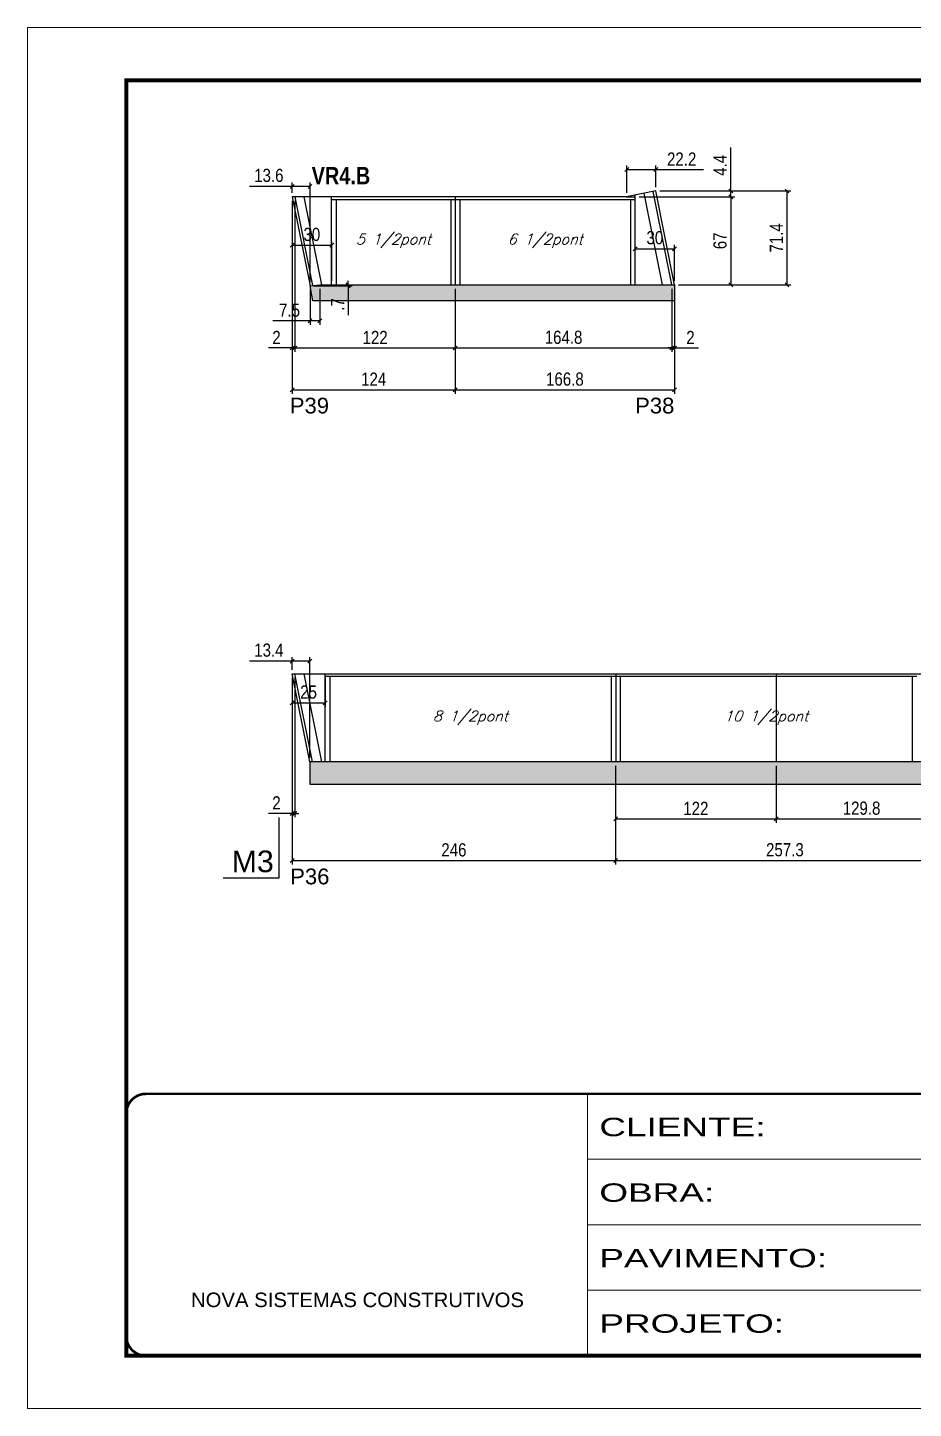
# Model space of a CAD drawing. Extents: x 3309 to 9590, y -2522 to 15424.
# Drawn here: x 3309 to 3983, y 5518 to 6568 of the extents above; entities that cross this region are included whole.
import ezdxf

# ---------------------------------------------------------------- set-up
doc = ezdxf.new("R2010")
doc.units = 0
doc.linetypes.add('CONTINUO', pattern=[0])
doc.linetypes.add('DASHED', pattern=[0.75, 0.5, -0.25])
for name, color, linetype in [('5', 5, 'Continuous'), ('COTA', 241, 'Continuous'), ('NOMENCLATURA', 7, 'Continuous'), ('Painéis', 200, 'Continuous'), ('SARR_2.2x7', 40, 'Continuous'), ('SARR_3.5x7', 81, 'Continuous'), ('texto', 7, 'Continuous')]:
    doc.layers.add(name, color=color, linetype=linetype)
doc.layers.add('Folhas', color=255, linetype='Continuous', lineweight=9)
doc.layers.add('SARRAFO DE PRESSAO', color=251, linetype='DASHED', lineweight=9)
doc.styles.add('ARIAL', font='arial.ttf')
doc.styles.add('COTA TECNICA', font='techl___.ttf', dxfattribs={"height": 10})
doc.styles.add('Romans', font='romans.shx')
doc.styles.get("Standard").update_dxf_attribs({"font": 'arial.ttf'})
doc.styles.add('TECNICA', font='techb___.ttf', dxfattribs={"height": 10})
doc.styles.add('Tecnologia', font='')
doc.styles.get('Tecnologia').set_extended_font_data('Forgotten Futurist')
doc.dimstyles.new('PAINEL', dxfattribs={"dimtxt": 10, "dimasz": 3, "dimexe": 3, "dimexo": 3, "dimgap": 3, "dimtad": 1, "dimdec": 1, "dimzin": 12, "dimdsep": 46, "dimtxsty": 'COTA TECNICA', "dimblk1": 'OBLIQUE', "dimblk2": 'OBLIQUE', "dimsah": 1, "dimcen": 0.9, "dimclrd": 4, "dimclre": 4, "dimclrt": 240, "dimadec": 1, "dimazin": 3, "dimtfac": 1, "dimtdec": 1, "dimtmove": 0, "dimatfit": 3, "dimfxl": 1, "dimtolj": 1, "dimtzin": 12, "dimarcsym": 0})

# ---------------------------------------------------------------- blocks, each defined once
blk = doc.blocks.new('9999999999')
at = {"color": 30, "linetype": 'CONTINUO'}
for p, q in [((98564.6, 34230.2), (98564.6, 34429.4)), ((98564.6, 34379.6), (99584, 34379.6)), ((98564.6, 34329.8), (99488, 34329.8)), ((98564.6, 34280), (99488, 34280))]:
    blk.add_line(p, q, dxfattribs=at)
at = {"color": 30, "linetype": 'CONTINUO', "const_width": 2}
blk.add_lwpolyline([(99584, 34230.2), (99584, 34414.4, 0.414214), (99569, 34429.4), (98229, 34429.4, 0.414214), (98214, 34414.4), (98214, 34245.2, 0.414214), (98229, 34230.2), (99584, 34230.2)], format="xyb", dxfattribs=at)
at = {"layer": 'Folhas'}
blk.add_lwpolyline([(98139, 34190.2), (99624, 34190.2), (99624, 35240.2), (98139, 35240.2)], close=True, dxfattribs=at)
at = {"layer": 'Folhas', "color": 30, "const_width": 3}
blk.add_lwpolyline([(98214, 34230.2), (99584, 34230.2), (99584, 35200.2), (98214, 35200.2)], close=True, dxfattribs=at)
at = {"color": 7, "linetype": 'Continuous', "ltscale": 5, "style": 'ARIAL'}
blk.add_text('NOVA SISTEMAS CONSTRUTIVOS', height=11.059, dxfattribs=at).set_placement((98263.2, 34267.2))
at = {"layer": 'Folhas', "color": 7, "style": 'Tecnologia', "width": 1.5}
for s, p in [('CLIENTE:', (98573.7, 34397.2)), ('OBRA:', (98573.7, 34347.3)), ('PAVIMENTO:', (98573.7, 34297.5)), ('PROJETO:', (98573.7, 34247.7))]:
    blk.add_text(s, height=14, dxfattribs=at).set_placement(p)
blk = doc.blocks.new('_Oblique')
at = {"color": 0, "linetype": 'ByBlock', "lineweight": -2}
blk.add_line((-0.5, -0.5), (0.5, 0.5), dxfattribs=at)
blk = doc.blocks.new('*D909')
at = {"layer": 'COTA', "color": 4, "lineweight": -2, "transparency": 16777216}
for p, q in [((3510.5, 6436.2), (3510.5, 6289.4)), ((3634.5, 6369.2), (3634.5, 6289.4)), ((3510.5, 6292.4), (3634.5, 6292.4))]:
    blk.add_line(p, q, dxfattribs=at)
at = {"layer": 'Defpoints', "color": 0, "transparency": 16777216}
for p in [(3510.5, 6439.2), (3634.5, 6372.2), (3634.5, 6292.4)]:
    blk.add_point(p, dxfattribs=at)
at = {"layer": 'COTA', "color": 4, "lineweight": -2, "transparency": 16777216, "xscale": 3, "yscale": 3, "zscale": 3, "rotation": 180}
blk.add_blockref('_Oblique', (3510.5, 6292.4), dxfattribs=at)
at = {"layer": 'COTA', "color": 4, "lineweight": -2, "transparency": 16777216, "xscale": 3, "yscale": 3, "zscale": 3}
blk.add_blockref('_Oblique', (3634.5, 6292.4), dxfattribs=at)
at = {"layer": 'COTA', "color": 240, "transparency": 16777216, "insert": (3572.5, 6300.5), "char_height": 10, "attachment_point": 5, "style": 'COTA TECNICA'}
blk.add_mtext('\\A1;124', dxfattribs=at)
blk = doc.blocks.new('*D910')
at = {"layer": 'COTA', "color": 4, "lineweight": -2, "transparency": 16777216}
for p, q in [((3512.6, 6436.2), (3512.6, 6321.2)), ((3634.5, 6369.2), (3634.5, 6321.2)), ((3512.6, 6324.2), (3634.5, 6324.2))]:
    blk.add_line(p, q, dxfattribs=at)
at = {"layer": 'Defpoints', "color": 0, "transparency": 16777216}
for p in [(3512.6, 6439.2), (3634.5, 6372.2), (3634.5, 6324.2)]:
    blk.add_point(p, dxfattribs=at)
at = {"layer": 'COTA', "color": 4, "lineweight": -2, "transparency": 16777216, "xscale": 3, "yscale": 3, "zscale": 3, "rotation": 180}
blk.add_blockref('_Oblique', (3512.6, 6324.2), dxfattribs=at)
at = {"layer": 'COTA', "color": 4, "lineweight": -2, "transparency": 16777216, "xscale": 3, "yscale": 3, "zscale": 3}
blk.add_blockref('_Oblique', (3634.5, 6324.2), dxfattribs=at)
at = {"layer": 'COTA', "color": 240, "transparency": 16777216, "insert": (3573.6, 6332.2), "char_height": 10, "attachment_point": 5, "style": 'COTA TECNICA'}
blk.add_mtext('\\A1;122', dxfattribs=at)
blk = doc.blocks.new('*D911')
at = {"layer": 'COTA', "color": 4, "lineweight": -2, "transparency": 16777216}
for p, q in [((3510.6, 6435.8), (3510.6, 6321.2)), ((3512.6, 6436.2), (3512.6, 6321.2)), ((3510.6, 6324.2), (3492.5, 6324.2)), ((3512.6, 6324.2), (3510.6, 6324.2)), ((3512.6, 6324.2), (3515.6, 6324.2))]:
    blk.add_line(p, q, dxfattribs=at)
at = {"layer": 'Defpoints', "color": 0, "transparency": 16777216}
for p in [(3510.6, 6438.8), (3512.6, 6439.2), (3510.6, 6324.2)]:
    blk.add_point(p, dxfattribs=at)
at = {"layer": 'COTA', "color": 4, "lineweight": -2, "transparency": 16777216, "xscale": 3, "yscale": 3, "zscale": 3}
blk.add_blockref('_Oblique', (3510.6, 6324.2), dxfattribs=at)
at = {"layer": 'COTA', "color": 4, "lineweight": -2, "transparency": 16777216, "xscale": 3, "yscale": 3, "zscale": 3, "rotation": 180}
blk.add_blockref('_Oblique', (3512.6, 6324.2), dxfattribs=at)
at = {"layer": 'COTA', "color": 240, "transparency": 16777216, "insert": (3498.6, 6332.2), "char_height": 10, "attachment_point": 5, "style": 'COTA TECNICA'}
blk.add_mtext('\\A1;2', dxfattribs=at)
blk = doc.blocks.new('*D912')
at = {"layer": 'COTA', "color": 4, "lineweight": -2, "transparency": 16777216}
for p, q in [((3634.5, 6369.2), (3634.5, 6321.2)), ((3799.3, 6369.2), (3799.3, 6321.2)), ((3634.5, 6324.2), (3799.3, 6324.2))]:
    blk.add_line(p, q, dxfattribs=at)
at = {"layer": 'Defpoints', "color": 0, "transparency": 16777216}
for p in [(3634.5, 6372.2), (3799.3, 6372.2), (3799.3, 6324.2)]:
    blk.add_point(p, dxfattribs=at)
at = {"layer": 'COTA', "color": 4, "lineweight": -2, "transparency": 16777216, "xscale": 3, "yscale": 3, "zscale": 3, "rotation": 180}
blk.add_blockref('_Oblique', (3634.5, 6324.2), dxfattribs=at)
at = {"layer": 'COTA', "color": 4, "lineweight": -2, "transparency": 16777216, "xscale": 3, "yscale": 3, "zscale": 3}
blk.add_blockref('_Oblique', (3799.3, 6324.2), dxfattribs=at)
at = {"layer": 'COTA', "color": 240, "transparency": 16777216, "insert": (3716.9, 6332.3), "char_height": 10, "attachment_point": 5, "style": 'COTA TECNICA'}
blk.add_mtext('\\A1;164.8', dxfattribs=at)
blk = doc.blocks.new('*D913')
at = {"layer": 'COTA', "color": 4, "lineweight": -2, "transparency": 16777216}
for p, q in [((3510.5, 6447.1), (3478.1, 6447.1)), ((3510.5, 6442.2), (3510.5, 6450.1)), ((3524.1, 6447.1), (3510.5, 6447.1)), ((3524.1, 6374.5), (3524.1, 6450.1))]:
    blk.add_line(p, q, dxfattribs=at)
at = {"layer": 'Defpoints', "color": 0, "transparency": 16777216}
for p in [(3510.5, 6447.1), (3510.5, 6439.2), (3524.1, 6371.5)]:
    blk.add_point(p, dxfattribs=at)
at = {"layer": 'COTA', "color": 4, "lineweight": -2, "transparency": 16777216, "xscale": 3, "yscale": 3, "zscale": 3, "rotation": 180}
blk.add_blockref('_Oblique', (3510.5, 6447.1), dxfattribs=at)
at = {"layer": 'COTA', "color": 4, "lineweight": -2, "transparency": 16777216, "xscale": 3, "yscale": 3, "zscale": 3}
blk.add_blockref('_Oblique', (3524.1, 6447.1), dxfattribs=at)
at = {"layer": 'COTA', "color": 240, "transparency": 16777216, "insert": (3492.8, 6455.4), "char_height": 10, "attachment_point": 5, "style": 'COTA TECNICA'}
blk.add_mtext('\\A1;13.6', dxfattribs=at)
blk = doc.blocks.new('*D914')
at = {"layer": 'COTA', "color": 4, "lineweight": -2, "transparency": 16777216}
for p, q in [((3510.5, 6436.2), (3510.5, 6399.3)), ((3540.6, 6375.2), (3540.6, 6405.3)), ((3510.5, 6402.3), (3540.6, 6402.3))]:
    blk.add_line(p, q, dxfattribs=at)
at = {"layer": 'Defpoints', "color": 0, "transparency": 16777216}
for p in [(3510.5, 6439.2), (3540.6, 6402.3), (3540.6, 6372.2)]:
    blk.add_point(p, dxfattribs=at)
at = {"layer": 'COTA', "color": 4, "lineweight": -2, "transparency": 16777216, "xscale": 3, "yscale": 3, "zscale": 3, "rotation": 180}
blk.add_blockref('_Oblique', (3510.5, 6402.3), dxfattribs=at)
at = {"layer": 'COTA', "color": 4, "lineweight": -2, "transparency": 16777216, "xscale": 3, "yscale": 3, "zscale": 3}
blk.add_blockref('_Oblique', (3540.6, 6402.3), dxfattribs=at)
at = {"layer": 'COTA', "color": 240, "transparency": 16777216, "insert": (3525.5, 6410.5), "char_height": 10, "attachment_point": 5, "style": 'COTA TECNICA'}
blk.add_mtext('\\A1;30', dxfattribs=at)
blk = doc.blocks.new('*D915')
at = {"layer": 'COTA', "color": 4, "lineweight": -2, "transparency": 16777216}
for p, q in [((3524.1, 6368.5), (3524.1, 6341.8)), ((3531.6, 6369.2), (3531.6, 6341.8)), ((3524.1, 6344.8), (3495.9, 6344.8)), ((3531.6, 6344.8), (3524.1, 6344.8))]:
    blk.add_line(p, q, dxfattribs=at)
at = {"layer": 'Defpoints', "color": 0, "transparency": 16777216}
for p in [(3524.1, 6371.5), (3531.6, 6372.2), (3524.1, 6344.8)]:
    blk.add_point(p, dxfattribs=at)
at = {"layer": 'COTA', "color": 4, "lineweight": -2, "transparency": 16777216, "xscale": 3, "yscale": 3, "zscale": 3, "rotation": 180}
blk.add_blockref('_Oblique', (3524.1, 6344.8), dxfattribs=at)
at = {"layer": 'COTA', "color": 4, "lineweight": -2, "transparency": 16777216, "xscale": 3, "yscale": 3, "zscale": 3}
blk.add_blockref('_Oblique', (3531.6, 6344.8), dxfattribs=at)
at = {"layer": 'COTA', "color": 240, "transparency": 16777216, "insert": (3508.5, 6352.9), "char_height": 10, "attachment_point": 5, "style": 'COTA TECNICA'}
blk.add_mtext('\\A1;7.5', dxfattribs=at)
blk = doc.blocks.new('*D916')
at = {"layer": 'COTA', "color": 4, "lineweight": -2, "transparency": 16777216}
for p, q in [((3553.2, 6372.2), (3553.2, 6375.2)), ((3527.1, 6371.5), (3556.2, 6371.5)), ((3534.6, 6372.2), (3556.2, 6372.2)), ((3553.2, 6372.2), (3553.2, 6371.5)), ((3553.2, 6371.5), (3553.2, 6349.1))]:
    blk.add_line(p, q, dxfattribs=at)
at = {"layer": 'Defpoints', "color": 0, "transparency": 16777216}
for p in [(3524.1, 6371.5), (3531.6, 6372.2), (3553.2, 6371.5)]:
    blk.add_point(p, dxfattribs=at)
at = {"layer": 'COTA', "color": 4, "lineweight": -2, "transparency": 16777216, "xscale": 3, "yscale": 3, "zscale": 3}
for p, rotation in [((3553.2, 6372.2), 270), ((3553.2, 6371.5), 90)]:
    blk.add_blockref('_Oblique', p, dxfattribs=dict(at, rotation=rotation))
at = {"layer": 'COTA', "color": 240, "transparency": 16777216, "insert": (3545.1, 6357.3), "char_height": 10, "attachment_point": 5, "rotation": 90, "style": 'COTA TECNICA'}
blk.add_mtext('\\A1;.7', dxfattribs=at)
blk = doc.blocks.new('*D917')
at = {"layer": 'COTA', "color": 4, "lineweight": -2, "transparency": 16777216}
for p, q in [((3790, 6443.6), (3889.8, 6443.6)), ((3886.8, 6372.2), (3886.8, 6443.6)), ((3804.3, 6372.2), (3889.8, 6372.2))]:
    blk.add_line(p, q, dxfattribs=at)
at = {"layer": 'Defpoints', "color": 0, "transparency": 16777216}
for p in [(3787, 6443.6), (3886.8, 6443.6), (3801.3, 6372.2)]:
    blk.add_point(p, dxfattribs=at)
at = {"layer": 'COTA', "color": 4, "lineweight": -2, "transparency": 16777216, "xscale": 3, "yscale": 3, "zscale": 3}
for p, rotation in [((3886.8, 6443.6), 90), ((3886.8, 6372.2), 270)]:
    blk.add_blockref('_Oblique', p, dxfattribs=dict(at, rotation=rotation))
at = {"layer": 'COTA', "color": 240, "transparency": 16777216, "insert": (3878.7, 6407.9), "char_height": 10, "attachment_point": 5, "rotation": 90, "style": 'COTA TECNICA'}
blk.add_mtext('\\A1;71.4', dxfattribs=at)
blk = doc.blocks.new('*D918')
at = {"layer": 'COTA', "color": 4, "lineweight": -2, "transparency": 16777216}
for p, q in [((3844, 6443.6), (3844, 6476.6)), ((3774.3, 6439.2), (3847, 6439.2)), ((3790, 6443.6), (3847, 6443.6)), ((3844, 6439.2), (3844, 6443.6)), ((3844, 6439.2), (3844, 6436.2))]:
    blk.add_line(p, q, dxfattribs=at)
at = {"layer": 'Defpoints', "color": 0, "transparency": 16777216}
for p in [(3771.3, 6439.2), (3787, 6443.6), (3844, 6443.6)]:
    blk.add_point(p, dxfattribs=at)
at = {"layer": 'COTA', "color": 4, "lineweight": -2, "transparency": 16777216, "xscale": 3, "yscale": 3, "zscale": 3}
for p, rotation in [((3844, 6443.6), 270), ((3844, 6439.2), 90)]:
    blk.add_blockref('_Oblique', p, dxfattribs=dict(at, rotation=rotation))
at = {"layer": 'COTA', "color": 240, "transparency": 16777216, "insert": (3835.9, 6463.1), "char_height": 10, "attachment_point": 5, "rotation": 90, "style": 'COTA TECNICA'}
blk.add_mtext('\\A1;4.4', dxfattribs=at)
blk = doc.blocks.new('*D919')
at = {"layer": 'COTA', "color": 4, "lineweight": -2, "transparency": 16777216}
for p, q in [((3774.3, 6439.2), (3847, 6439.2)), ((3844, 6439.2), (3844, 6372.2)), ((3804.3, 6372.2), (3847, 6372.2))]:
    blk.add_line(p, q, dxfattribs=at)
at = {"layer": 'Defpoints', "color": 0, "transparency": 16777216}
for p in [(3771.3, 6439.2), (3801.3, 6372.2), (3844, 6372.2)]:
    blk.add_point(p, dxfattribs=at)
at = {"layer": 'COTA', "color": 4, "lineweight": -2, "transparency": 16777216, "xscale": 3, "yscale": 3, "zscale": 3}
for p, rotation in [((3844, 6439.2), 90), ((3844, 6372.2), 270)]:
    blk.add_blockref('_Oblique', p, dxfattribs=dict(at, rotation=rotation))
at = {"layer": 'COTA', "color": 240, "transparency": 16777216, "insert": (3835.9, 6405.7), "char_height": 10, "attachment_point": 5, "rotation": 90, "style": 'COTA TECNICA'}
blk.add_mtext('\\A1;67', dxfattribs=at)
blk = doc.blocks.new('*D920')
at = {"layer": 'COTA', "color": 4, "lineweight": -2, "transparency": 16777216}
for p, q in [((3764.9, 6442.2), (3764.9, 6462.9)), ((3764.9, 6459.9), (3787, 6459.9)), ((3787, 6446.6), (3787, 6462.9)), ((3787, 6459.9), (3823.3, 6459.9))]:
    blk.add_line(p, q, dxfattribs=at)
at = {"layer": 'Defpoints', "color": 0, "transparency": 16777216}
for p in [(3787, 6459.9), (3764.9, 6439.2), (3787, 6443.6)]:
    blk.add_point(p, dxfattribs=at)
at = {"layer": 'COTA', "color": 4, "lineweight": -2, "transparency": 16777216, "xscale": 3, "yscale": 3, "zscale": 3, "rotation": 180}
blk.add_blockref('_Oblique', (3764.9, 6459.9), dxfattribs=at)
at = {"layer": 'COTA', "color": 4, "lineweight": -2, "transparency": 16777216, "xscale": 3, "yscale": 3, "zscale": 3}
blk.add_blockref('_Oblique', (3787, 6459.9), dxfattribs=at)
at = {"layer": 'COTA', "color": 240, "transparency": 16777216, "insert": (3806.7, 6467.9), "char_height": 10, "attachment_point": 5, "style": 'COTA TECNICA'}
blk.add_mtext('\\A1;22.2', dxfattribs=at)
blk = doc.blocks.new('*D921')
at = {"layer": 'COTA', "color": 4, "lineweight": -2, "transparency": 16777216}
for p, q in [((3771.3, 6375.2), (3771.3, 6402.7)), ((3771.3, 6399.7), (3801.3, 6399.7)), ((3801.3, 6375.2), (3801.3, 6402.7))]:
    blk.add_line(p, q, dxfattribs=at)
at = {"layer": 'Defpoints', "color": 0, "transparency": 16777216}
for p in [(3801.3, 6399.7), (3771.3, 6372.2), (3801.3, 6372.2)]:
    blk.add_point(p, dxfattribs=at)
at = {"layer": 'COTA', "color": 4, "lineweight": -2, "transparency": 16777216, "xscale": 3, "yscale": 3, "zscale": 3, "rotation": 180}
blk.add_blockref('_Oblique', (3771.3, 6399.7), dxfattribs=at)
at = {"layer": 'COTA', "color": 4, "lineweight": -2, "transparency": 16777216, "xscale": 3, "yscale": 3, "zscale": 3}
blk.add_blockref('_Oblique', (3801.3, 6399.7), dxfattribs=at)
at = {"layer": 'COTA', "color": 240, "transparency": 16777216, "insert": (3786.3, 6408), "char_height": 10, "attachment_point": 5, "style": 'COTA TECNICA'}
blk.add_mtext('\\A1;30', dxfattribs=at)
blk = doc.blocks.new('*D922')
at = {"layer": 'COTA', "color": 4, "lineweight": -2, "transparency": 16777216}
for p, q in [((3799.3, 6369.2), (3799.3, 6321.2)), ((3801.3, 6369.2), (3801.3, 6321.2)), ((3799.3, 6324.2), (3796.3, 6324.2)), ((3799.3, 6324.2), (3801.3, 6324.2)), ((3801.3, 6324.2), (3819.5, 6324.2))]:
    blk.add_line(p, q, dxfattribs=at)
at = {"layer": 'Defpoints', "color": 0, "transparency": 16777216}
for p in [(3799.3, 6372.2), (3801.3, 6372.2), (3801.3, 6324.2)]:
    blk.add_point(p, dxfattribs=at)
at = {"layer": 'COTA', "color": 4, "lineweight": -2, "transparency": 16777216, "xscale": 3, "yscale": 3, "zscale": 3}
blk.add_blockref('_Oblique', (3799.3, 6324.2), dxfattribs=at)
at = {"layer": 'COTA', "color": 4, "lineweight": -2, "transparency": 16777216, "xscale": 3, "yscale": 3, "zscale": 3, "rotation": 180}
blk.add_blockref('_Oblique', (3801.3, 6324.2), dxfattribs=at)
at = {"layer": 'COTA', "color": 240, "transparency": 16777216, "insert": (3813.4, 6332.2), "char_height": 10, "attachment_point": 5, "style": 'COTA TECNICA'}
blk.add_mtext('\\A1;2', dxfattribs=at)
blk = doc.blocks.new('*D923')
at = {"layer": 'COTA', "color": 4, "lineweight": -2, "transparency": 16777216}
for p, q in [((3634.5, 6369.2), (3634.5, 6289.4)), ((3801.3, 6369.2), (3801.3, 6289.4)), ((3634.5, 6292.4), (3801.3, 6292.4))]:
    blk.add_line(p, q, dxfattribs=at)
at = {"layer": 'Defpoints', "color": 0, "transparency": 16777216}
for p in [(3634.5, 6372.2), (3801.3, 6372.2), (3801.3, 6292.4)]:
    blk.add_point(p, dxfattribs=at)
at = {"layer": 'COTA', "color": 4, "lineweight": -2, "transparency": 16777216, "xscale": 3, "yscale": 3, "zscale": 3, "rotation": 180}
blk.add_blockref('_Oblique', (3634.5, 6292.4), dxfattribs=at)
at = {"layer": 'COTA', "color": 4, "lineweight": -2, "transparency": 16777216, "xscale": 3, "yscale": 3, "zscale": 3}
blk.add_blockref('_Oblique', (3801.3, 6292.4), dxfattribs=at)
at = {"layer": 'COTA', "color": 240, "transparency": 16777216, "insert": (3717.9, 6300.5), "char_height": 10, "attachment_point": 5, "style": 'COTA TECNICA'}
blk.add_mtext('\\A1;166.8', dxfattribs=at)
blk = doc.blocks.new('*D936')
at = {"layer": 'COTA', "color": 4, "lineweight": -2, "transparency": 16777216}
for p, q in [((3510.5, 6073.5), (3510.5, 5931.4)), ((3756.5, 6006.5), (3756.5, 5931.4)), ((3510.5, 5934.4), (3756.5, 5934.4))]:
    blk.add_line(p, q, dxfattribs=at)
at = {"layer": 'Defpoints', "color": 0, "transparency": 16777216}
for p in [(3510.5, 6076.5), (3756.5, 6009.5), (3756.5, 5934.4)]:
    blk.add_point(p, dxfattribs=at)
at = {"layer": 'COTA', "color": 4, "lineweight": -2, "transparency": 16777216, "xscale": 3, "yscale": 3, "zscale": 3, "rotation": 180}
blk.add_blockref('_Oblique', (3510.5, 5934.4), dxfattribs=at)
at = {"layer": 'COTA', "color": 4, "lineweight": -2, "transparency": 16777216, "xscale": 3, "yscale": 3, "zscale": 3}
blk.add_blockref('_Oblique', (3756.5, 5934.4), dxfattribs=at)
at = {"layer": 'COTA', "color": 240, "transparency": 16777216, "insert": (3633.5, 5942.5), "char_height": 10, "attachment_point": 5, "style": 'COTA TECNICA'}
blk.add_mtext('\\A1;246', dxfattribs=at)
blk = doc.blocks.new('*D937')
at = {"layer": 'COTA', "color": 4, "lineweight": -2, "transparency": 16777216}
for p, q in [((3756.5, 6006.5), (3756.5, 5931.4)), ((4013.8, 5989.5), (4013.8, 5931.4)), ((3756.5, 5934.4), (4013.8, 5934.4))]:
    blk.add_line(p, q, dxfattribs=at)
at = {"layer": 'Defpoints', "color": 0, "transparency": 16777216}
for p in [(3756.5, 6009.5), (4013.8, 5992.5), (4013.8, 5934.4)]:
    blk.add_point(p, dxfattribs=at)
at = {"layer": 'COTA', "color": 4, "lineweight": -2, "transparency": 16777216, "xscale": 3, "yscale": 3, "zscale": 3, "rotation": 180}
blk.add_blockref('_Oblique', (3756.5, 5934.4), dxfattribs=at)
at = {"layer": 'COTA', "color": 4, "lineweight": -2, "transparency": 16777216, "xscale": 3, "yscale": 3, "zscale": 3}
blk.add_blockref('_Oblique', (4013.8, 5934.4), dxfattribs=at)
at = {"layer": 'COTA', "color": 240, "transparency": 16777216, "insert": (3885.2, 5942.6), "char_height": 10, "attachment_point": 5, "style": 'COTA TECNICA'}
blk.add_mtext('\\A1;257.3', dxfattribs=at)
blk = doc.blocks.new('*D938')
at = {"layer": 'COTA', "color": 4, "lineweight": -2, "transparency": 16777216}
for p, q in [((3510.6, 6073.1), (3510.6, 5967.3)), ((3512.6, 6073.5), (3512.6, 5967.3)), ((3510.6, 5970.3), (3492.5, 5970.3)), ((3512.6, 5970.3), (3510.6, 5970.3)), ((3512.6, 5970.3), (3515.6, 5970.3))]:
    blk.add_line(p, q, dxfattribs=at)
at = {"layer": 'Defpoints', "color": 0, "transparency": 16777216}
for p in [(3510.6, 6076.1), (3512.6, 6076.5), (3510.6, 5970.3)]:
    blk.add_point(p, dxfattribs=at)
at = {"layer": 'COTA', "color": 4, "lineweight": -2, "transparency": 16777216, "xscale": 3, "yscale": 3, "zscale": 3}
blk.add_blockref('_Oblique', (3510.6, 5970.3), dxfattribs=at)
at = {"layer": 'COTA', "color": 4, "lineweight": -2, "transparency": 16777216, "xscale": 3, "yscale": 3, "zscale": 3, "rotation": 180}
blk.add_blockref('_Oblique', (3512.6, 5970.3), dxfattribs=at)
at = {"layer": 'COTA', "color": 240, "transparency": 16777216, "insert": (3498.6, 5978.3), "char_height": 10, "attachment_point": 5, "style": 'COTA TECNICA'}
blk.add_mtext('\\A1;2', dxfattribs=at)
blk = doc.blocks.new('*D939')
at = {"layer": 'COTA', "color": 4, "lineweight": -2, "transparency": 16777216}
for p, q in [((3756.5, 6006.5), (3756.5, 5963.1)), ((3878.5, 6006.5), (3878.5, 5963.1)), ((3756.5, 5966.1), (3878.5, 5966.1))]:
    blk.add_line(p, q, dxfattribs=at)
at = {"layer": 'Defpoints', "color": 0, "transparency": 16777216}
for p in [(3756.5, 6009.5), (3878.5, 6009.5), (3878.5, 5966.1)]:
    blk.add_point(p, dxfattribs=at)
at = {"layer": 'COTA', "color": 4, "lineweight": -2, "transparency": 16777216, "xscale": 3, "yscale": 3, "zscale": 3, "rotation": 180}
blk.add_blockref('_Oblique', (3756.5, 5966.1), dxfattribs=at)
at = {"layer": 'COTA', "color": 4, "lineweight": -2, "transparency": 16777216, "xscale": 3, "yscale": 3, "zscale": 3}
blk.add_blockref('_Oblique', (3878.5, 5966.1), dxfattribs=at)
at = {"layer": 'COTA', "color": 240, "transparency": 16777216, "insert": (3817.5, 5974.1), "char_height": 10, "attachment_point": 5, "style": 'COTA TECNICA'}
blk.add_mtext('\\A1;122', dxfattribs=at)
blk = doc.blocks.new('*D940')
at = {"layer": 'COTA', "color": 4, "lineweight": -2, "transparency": 16777216}
for p, q in [((3878.5, 6006.5), (3878.5, 5963.1)), ((4008.4, 6006.5), (4008.4, 5963.1)), ((3878.5, 5966.1), (4008.4, 5966.1))]:
    blk.add_line(p, q, dxfattribs=at)
at = {"layer": 'Defpoints', "color": 0, "transparency": 16777216}
for p in [(3878.5, 6009.5), (4008.4, 6009.5), (4008.4, 5966.1)]:
    blk.add_point(p, dxfattribs=at)
at = {"layer": 'COTA', "color": 4, "lineweight": -2, "transparency": 16777216, "xscale": 3, "yscale": 3, "zscale": 3, "rotation": 180}
blk.add_blockref('_Oblique', (3878.5, 5966.1), dxfattribs=at)
at = {"layer": 'COTA', "color": 4, "lineweight": -2, "transparency": 16777216, "xscale": 3, "yscale": 3, "zscale": 3}
blk.add_blockref('_Oblique', (4008.4, 5966.1), dxfattribs=at)
at = {"layer": 'COTA', "color": 240, "transparency": 16777216, "insert": (3943.5, 5974.2), "char_height": 10, "attachment_point": 5, "style": 'COTA TECNICA'}
blk.add_mtext('\\A1;129.8', dxfattribs=at)
blk = doc.blocks.new('*D943')
at = {"layer": 'COTA', "color": 4, "lineweight": -2, "transparency": 16777216}
for p, q in [((3510.5, 6086.1), (3478, 6086.1)), ((3510.5, 6079.5), (3510.5, 6089.1)), ((3523.9, 6086.1), (3510.5, 6086.1)), ((3523.9, 6012.5), (3523.9, 6089.1))]:
    blk.add_line(p, q, dxfattribs=at)
at = {"layer": 'Defpoints', "color": 0, "transparency": 16777216}
for p in [(3510.5, 6086.1), (3510.5, 6076.5), (3523.9, 6009.5)]:
    blk.add_point(p, dxfattribs=at)
at = {"layer": 'COTA', "color": 4, "lineweight": -2, "transparency": 16777216, "xscale": 3, "yscale": 3, "zscale": 3, "rotation": 180}
blk.add_blockref('_Oblique', (3510.5, 6086.1), dxfattribs=at)
at = {"layer": 'COTA', "color": 4, "lineweight": -2, "transparency": 16777216, "xscale": 3, "yscale": 3, "zscale": 3}
blk.add_blockref('_Oblique', (3523.9, 6086.1), dxfattribs=at)
at = {"layer": 'COTA', "color": 240, "transparency": 16777216, "insert": (3492.8, 6094.4), "char_height": 10, "attachment_point": 5, "style": 'COTA TECNICA'}
blk.add_mtext('\\A1;13.4', dxfattribs=at)
blk = doc.blocks.new('*D945')
at = {"layer": 'COTA', "color": 4, "lineweight": -2, "transparency": 16777216}
for p, q in [((3510.5, 6073.5), (3510.5, 6051.4)), ((3535.6, 6073.5), (3535.6, 6051.4)), ((3510.5, 6054.4), (3535.6, 6054.4))]:
    blk.add_line(p, q, dxfattribs=at)
at = {"layer": 'Defpoints', "color": 0, "transparency": 16777216}
for p in [(3510.5, 6076.5), (3535.6, 6076.5), (3535.6, 6054.4)]:
    blk.add_point(p, dxfattribs=at)
at = {"layer": 'COTA', "color": 4, "lineweight": -2, "transparency": 16777216, "xscale": 3, "yscale": 3, "zscale": 3, "rotation": 180}
blk.add_blockref('_Oblique', (3510.5, 6054.4), dxfattribs=at)
at = {"layer": 'COTA', "color": 4, "lineweight": -2, "transparency": 16777216, "xscale": 3, "yscale": 3, "zscale": 3}
blk.add_blockref('_Oblique', (3535.6, 6054.4), dxfattribs=at)
at = {"layer": 'COTA', "color": 240, "transparency": 16777216, "insert": (3523, 6062.5), "char_height": 10, "attachment_point": 5, "style": 'COTA TECNICA'}
blk.add_mtext('\\A1;25', dxfattribs=at)

msp = doc.modelspace()

# ---------------------------------------------------------------- hatches: boundary and pattern name
at = {"layer": 'COTA'}
h = msp.add_hatch(dxfattribs=at)
h.set_pattern_fill('AR-CONC', color=256, scale=0.03)
h.paths.add_polyline_path([(3801.34, 6360.19), (3801.34, 6372.19), (3531.56, 6372.19), (3524.1, 6371.46), (3526.35, 6360.19)])
h = msp.add_hatch(dxfattribs=at)
h.set_pattern_fill('AR-CONC', color=256, scale=0.03)
h.set_pattern_definition([(50, (0, -23.75), (5.46554, -0.4781726), [0.5715, -6.2865]), (355, (0, -23.75), (-1.0573026, 5.7317054), [0.4572, -5.0292175]), (100.451445, (0.4555, -23.79), (4.4082374, 5.2535326), [0.4857003, -5.3427073]), (46.1842, (0, -22.226), (8.132371, -1.26127), [0.85725, -9.42975]), (96.63556, (0.678, -22.331), (7.122124, 7.422784), [0.728551, -8.014068]), (351.18415, (0, -22.226), (7.122124, 7.422784), [0.685799, -7.543792]), (21, (0.762, -22.607), (4.5484317, -3.067956), [0.5715, -6.2865]), (326, (0.762, -22.607), (1.854061, 5.525639), [0.4572, -5.0292]), (71.451445, (1.141, -22.8627), (6.4024926, 2.457683), [0.4857003, -5.342698]), (37.5, (0, -23.75), (0.0926581, 2.53665117), [0, -4.96824, 0, -5.1054, 0, -5.04825]), (7.5, (0, -23.75), (2.0045899, 3.0054172), [0, -2.91084, 0, -4.85394, 0, -1.92405]), (327.5, (-1.6993, -23.75), (4.06771786, -0.1718623), [0, -1.905, 0, -5.9436, 0, -7.8867]), (317.5, (-2.4613, -23.75), (4.4438754, 0.7627947), [0, -2.4765, 0, -3.94716, 0, -5.6007])])
h.paths.add_polyline_path([(4013.8, 5992.52), (4010.4, 6009.52), (3523.95, 6009.52), (3523.95, 5992.52)])

# ---------------------------------------------------------------- linework, layer by layer
for p, q in [((3764.86, 6439.19), (3771.34, 6439.19)), ((3771.34, 6372.19), (3771.34, 6440.49)), ((3526.35, 6360.19), (3524.1, 6371.46)), ((3801.34, 6372.19), (3801.34, 6360.19)), ((3801.34, 6360.19), (3526.35, 6360.19)), ((3523.95, 6009.52), (3523.95, 5992.52)), ((3523.95, 5992.52), (4013.8, 5992.52))]:
    msp.add_line(p, q, dxfattribs=at)
at = {"layer": 'NOMENCLATURA', "linetype": 'Continuous'}
for p, q in [((3500.71, 5921.37), (3500.71, 5967.05)), ((3458.02, 5921.37), (3500.71, 5921.37))]:
    msp.add_line(p, q, dxfattribs=at)
at = {"layer": 'Painéis', "linetype": 'ByBlock'}
for p, q in [((3764.86, 6439.19), (3510.55, 6439.19)), ((3510.55, 6439.19), (3524.1, 6371.46)), ((3512.59, 6439.19), (3526.1, 6371.65)), ((3634.55, 6439.19), (3634.55, 6372.19)), ((3787.05, 6443.63), (3764.86, 6439.19)), ((3799.3, 6372.19), (3785.09, 6443.24)), ((3801.34, 6372.19), (3787.05, 6443.63)), ((3524.1, 6371.46), (3531.56, 6372.19)), ((3531.56, 6372.19), (3801.34, 6372.19)), ((3525.99, 6009.52), (3512.59, 6076.52)), ((3756.55, 6076.52), (3756.55, 6009.52)), ((3878.55, 6076.52), (3878.55, 6009.52))]:
    msp.add_line(p, q, dxfattribs=at)
msp.add_lwpolyline([(3997, 6076.52), (4010.4, 6009.52), (3523.95, 6009.52), (3510.55, 6076.52), (3997, 6076.52)], dxfattribs=at)
at = {"layer": 'SARR_2.2x7', "linetype": 'Continuous'}
for p, q in [((3533.12, 6372.19), (3519.72, 6439.19)), ((3634.55, 6436.99), (3540.55, 6436.99)), ((3771.34, 6436.99), (3634.55, 6436.99)), ((3792.16, 6372.19), (3778.22, 6441.86)), ((3533.12, 6009.52), (3519.72, 6076.52)), ((3756.55, 6074.32), (3535.55, 6074.32)), ((3985.39, 6074.32), (3756.55, 6074.32))]:
    msp.add_line(p, q, dxfattribs=at)
at = {"layer": 'SARR_3.5x7'}
for p, q in [((3540.55, 6372.19), (3540.55, 6439.19)), ((3544.05, 6436.99), (3544.05, 6372.19)), ((3631.05, 6436.99), (3631.05, 6372.19)), ((3638.05, 6436.99), (3638.05, 6372.19)), ((3767.84, 6436.99), (3767.84, 6372.19)), ((3535.55, 6009.52), (3535.55, 6076.52)), ((3539.05, 6074.32), (3539.05, 6009.52)), ((3753.05, 6074.32), (3753.05, 6009.52)), ((3760.05, 6074.32), (3760.05, 6009.52)), ((3981.89, 6074.32), (3981.89, 6009.52))]:
    msp.add_line(p, q, dxfattribs=at)

# ---------------------------------------------------------------- block references
at = {"layer": 'SARRAFO DE PRESSAO', "color": 6, "linetype": 'ByBlock'}
msp.add_blockref('9999999999', (-94829.61, -28672.37), dxfattribs=at)

# ---------------------------------------------------------------- texts
at = {"layer": '5', "linetype": 'Continuous'}
for s, p in [('P39', (3508.75, 6274.4)), ('P38', (3771.31, 6274.4)), ('P36', (3509.04, 5916.34))]:
    msp.add_text(s, height=12, rotation=0.00004, dxfattribs=at).set_placement(p)
at = {"layer": 'NOMENCLATURA', "style": 'TECNICA'}
msp.add_text('VR4.B', height=13.2, dxfattribs=at).set_placement((3525.37, 6448.65))
at = {"layer": 'NOMENCLATURA', "linetype": 'Continuous'}
msp.add_text('M3', height=16.5, dxfattribs=at).set_placement((3464.54, 5925.57))
at = {"layer": 'texto', "color": 2, "char_height": 8, "attachment_point": 5, "style": 'Romans'}
for s, insert in [('{\\Q19;\\C256;5 1/2pont}', (3587.55, 6405.69)), ('{\\Q19;\\C256;6 1/2pont}', (3702.94, 6405.69)), ('{\\Q19;\\C256;8 1/2pont}', (3646.05, 6043.02)), ('{\\Q19;\\C256;10 1/2pont}', (3870.97, 6043.02))]:
    msp.add_mtext(s, dxfattribs=dict(at, insert=insert))

# ---------------------------------------------------------------- dimensions: what is measured, and where the dimension line sits
at = {"layer": 'COTA'}
for base, p1, p2, picture, middle in [((3787.05, 6459.88), (3764.86, 6439.19), (3787.05, 6443.63), '*D920', (3806.65, 6467.88)), ((3510.546, 6447.1386), (3524.0962, 6371.4585), (3510.546, 6439.1907), '*D913', (3492.8281, 6455.3579)), ((3510.62, 6324.19), (3512.59, 6439.19), (3510.62, 6438.8), '*D911', (3498.57, 6332.19)), ((3634.55, 6292.41), (3510.55, 6439.19), (3634.55, 6372.19), '*D909', (3572.55, 6300.49)), ((3540.55, 6402.3), (3510.55, 6439.19), (3540.55, 6372.19), '*D914', (3525.55, 6410.52)), ((3634.55, 6324.19), (3512.59, 6439.19), (3634.55, 6372.19), '*D910', (3573.57, 6332.24)), ((3801.34, 6399.74), (3771.34, 6372.19), (3801.34, 6372.19), '*D921', (3786.34, 6407.96)), ((3524.1, 6344.8), (3531.56, 6372.19), (3524.1, 6371.46), '*D915', (3508.52, 6352.91)), ((3799.2997, 6324.1863), (3634.5459, 6372.1907), (3799.2997, 6372.1907), '*D912', (3716.9228, 6332.3106)), ((3801.34, 6292.41), (3634.55, 6372.19), (3801.34, 6372.19), '*D923', (3717.94, 6300.54)), ((3801.34, 6324.19), (3799.3, 6372.19), (3801.34, 6372.19), '*D922', (3813.39, 6332.19)), ((3510.55, 6086.14), (3523.95, 6009.52), (3510.55, 6076.52), '*D943', (3492.78, 6094.36)), ((3510.62, 5970.34), (3512.59, 6076.52), (3510.62, 6076.13), '*D938', (3498.57, 5978.34)), ((3756.55, 5934.35), (3510.55, 6076.52), (3756.55, 6009.52), '*D936', (3633.55, 5942.45)), ((3535.55, 6054.42), (3510.55, 6076.52), (3535.55, 6076.52), '*D945', (3523.05, 6062.53)), ((3878.55, 5966.07), (3756.55, 6009.52), (3878.55, 6009.52), '*D939', (3817.55, 5974.13))]:
    dim = msp.add_linear_dim(base=base, p1=p1, p2=p2, dimstyle='PAINEL', dxfattribs=at)
    dim.commit()
    dim.dimension.update_dxf_attribs({"geometry": picture, "text_midpoint": middle})
for base, p1, p2, picture, middle in [((3843.95, 6443.63), (3771.34, 6439.19), (3787.05, 6443.63), '*D918', (3835.88, 6463.11)), ((3843.95, 6372.19), (3771.34, 6439.19), (3801.34, 6372.19), '*D919', (3835.85, 6405.69)), ((3886.77, 6443.63), (3801.34, 6372.19), (3787.05, 6443.63), '*D917', (3878.69, 6407.91)), ((3553.17, 6371.46), (3531.56, 6372.19), (3524.1, 6371.46), '*D916', (3545.09, 6357.28))]:
    dim = msp.add_linear_dim(base=base, p1=p1, p2=p2, angle=90, dimstyle='PAINEL', dxfattribs=at)
    dim.commit()
    dim.dimension.update_dxf_attribs({"geometry": picture, "text_midpoint": middle})
for base, p1, p2, picture, middle in [((4013.8024, 5934.3522), (3756.5459, 6009.5226), (4013.8024, 5992.5226), '*D937', (3885.1742, 5942.5715)), ((4008.36, 5966.07), (3878.55, 6009.52), (4008.36, 6009.52), '*D940', (3943.45, 5974.17))]:
    dim = msp.add_linear_dim(base=base, p1=p1, p2=p2, dimstyle='PAINEL', override={"dimtmove": 1}, dxfattribs=at)
    dim.commit()
    dim.dimension.update_dxf_attribs({"geometry": picture, "text_midpoint": middle})

doc.saveas('drawing.dxf')
